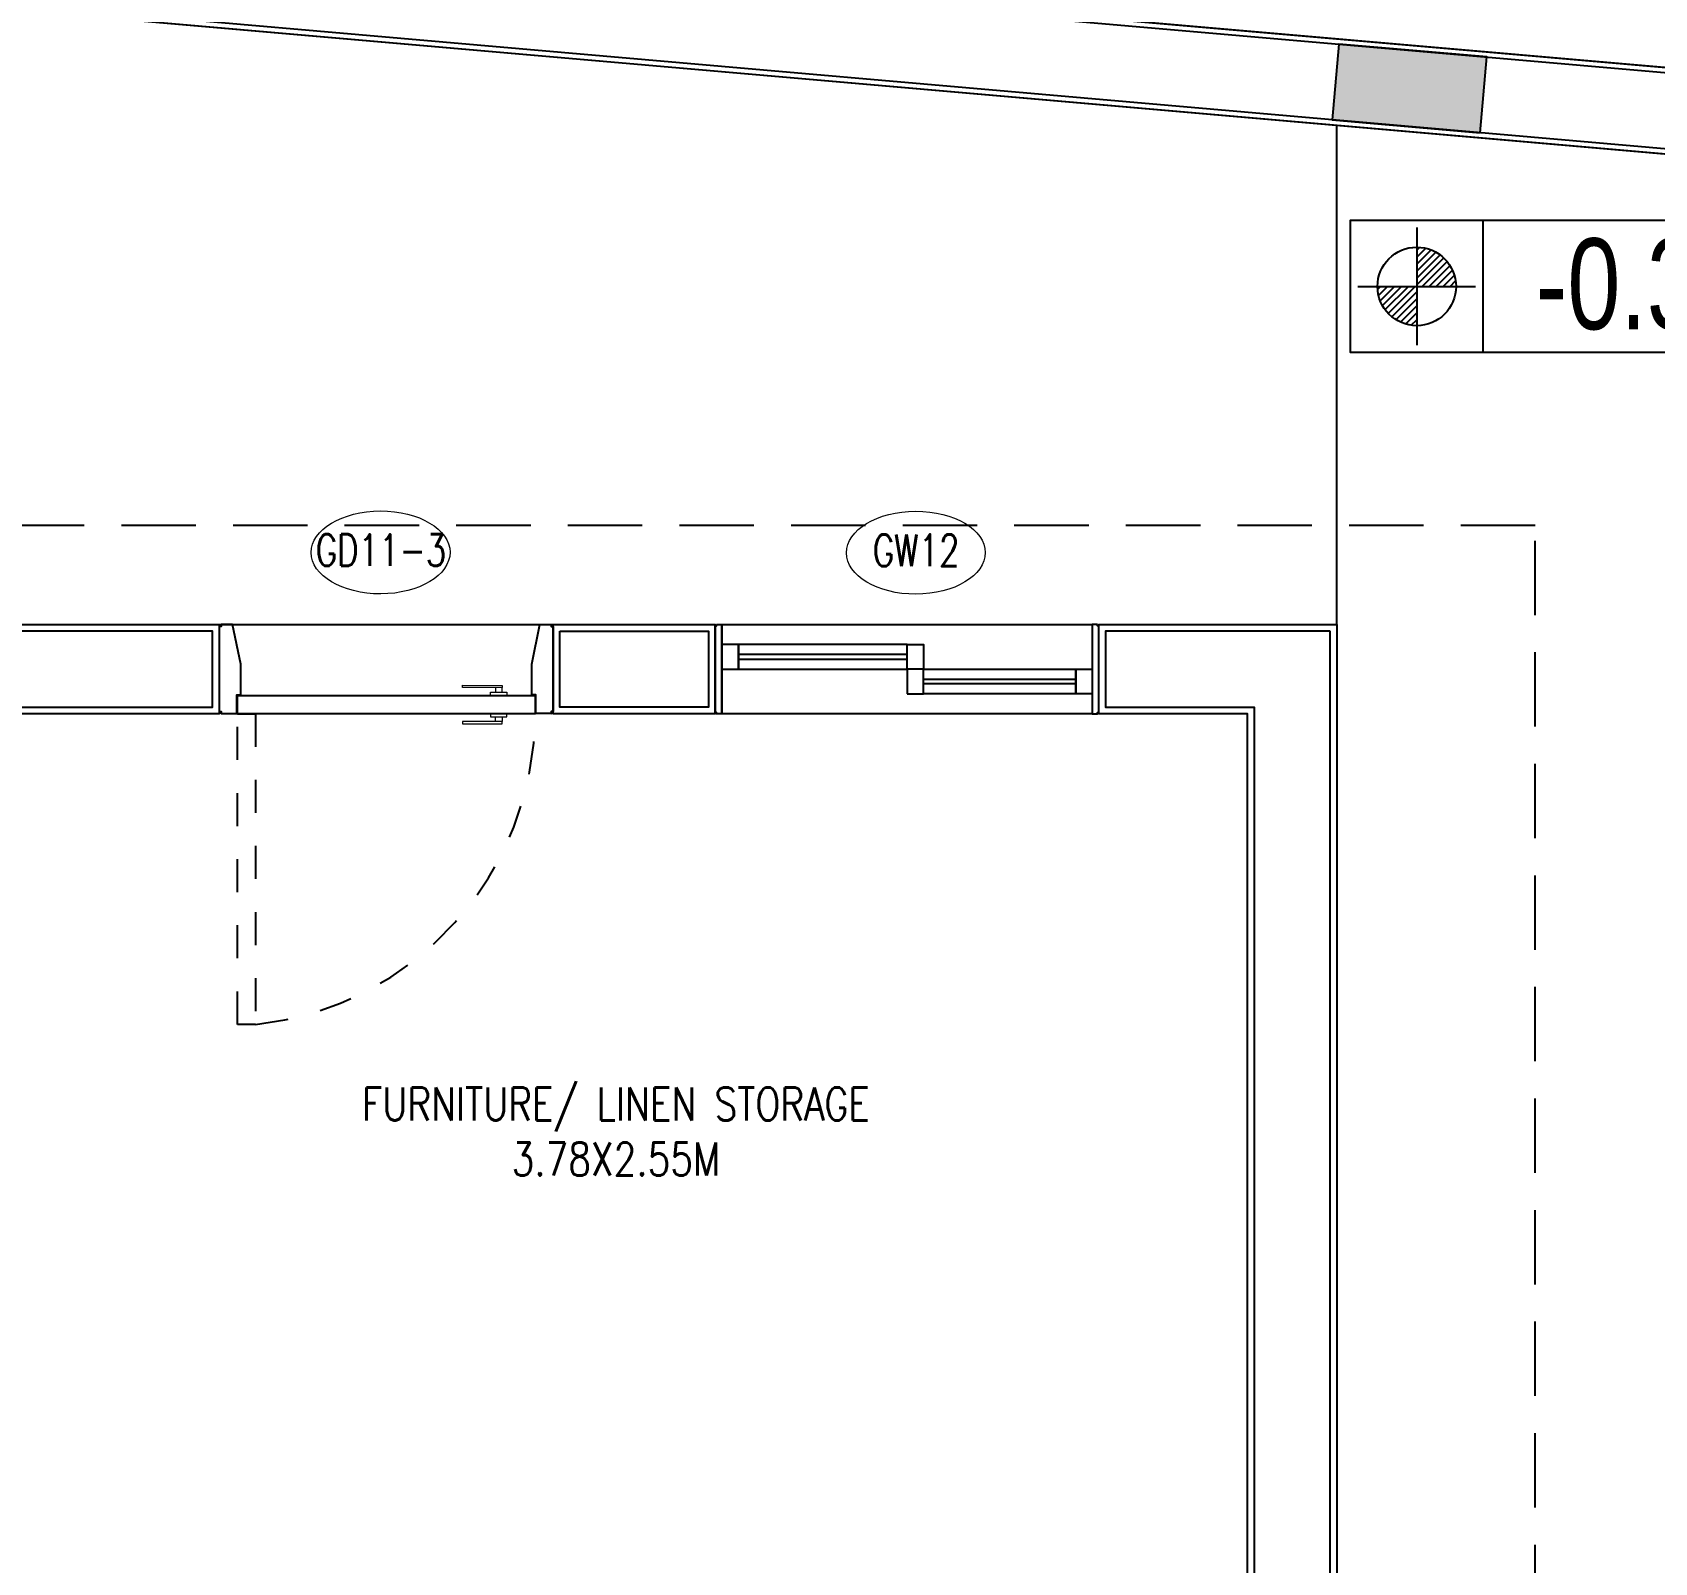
# Model space of a CAD drawing. Header units: metres. Extents: x 42 to 199, y -121 to 268.
# Drawn here: x 125.226 to 130.131, y -56.362 to -51.733 of the extents above; entities that cross this region are included whole.
import ezdxf
from ezdxf.enums import TextEntityAlignment as Align

# ---------------------------------------------------------------- set-up
doc = ezdxf.new("R2010")
doc.units = ezdxf.units.M
doc.header["$LTSCALE"] = 0.3
doc.linetypes.add('HIDDEN', pattern=[0.375, 0.25, -0.125])
doc.layers.get('0').update_dxf_attribs({"color": 8})
for name, color, linetype in [('A-Anno-Symb 1', 8, 'Continuous'), ('A-Cols', 8, 'Continuous'), ('A-DWV', 8, 'Continuous'), ('A-ELEVATION 3', 8, 'Continuous'), ('A-Glass', 8, 'Continuous'), ('A-Hidden-Above', 8, 'HIDDEN'), ('A-Site Boundary', 8, 'Continuous'), ('A-TEXT ARCHITECURAL', 8, 'Continuous'), ('A-Wall-Full', 8, 'Continuous'), ('A-Wall-Plst', 8, 'Continuous')]:
    doc.layers.add(name, color=color, linetype=linetype)
for name, color, linetype, lineweight in [('A-DOOR TAGS', 8, 'Continuous', 9), ('DA HOUSE ARCH LAYOUT', 8, 'Continuous', 9), ('ELEVATION 3', 8, 'Continuous', 13)]:
    doc.layers.add(name, color=color, linetype=linetype, lineweight=lineweight)
doc.styles.add('ROMANS', font='romans.shx', dxfattribs={"width": 0.8, "height": 0.5})
doc.styles.add('RomanS-Narrow', font='romans.shx', dxfattribs={"width": 0.75})
doc.styles.get("Standard").update_dxf_attribs({"font": 'arial.ttf'})

# ---------------------------------------------------------------- blocks, each defined once
blk = doc.blocks.new('zw$195B-flat-1-flat-1-flat-1-flat-1-flat-1-flat-1')
at = {"layer": 'A-Site Boundary', "color": 8, "ltscale": 0.6}
for points in [[(-3.9776, -0.1085), (-3.4816, 5.5764), (-2.9436, 11.7416), (-2.5633, 16.1008), (-2.2011, 20.2521), (1.5727, 19.7419), (5.0323, 19.2741), (8.9429, 18.7454), (12.7318, 18.2331), (16.7243, 17.6933), (21.1213, 17.0988), (25.111, 16.5594), (27.3947, 16.2506), (29.2079, 16.0055), (32.0196, 15.6253), (31.5318, 10.718), (30.9785, 5.1523), (30.2862, -1.8121)], [(-3.7186, -0.1311), (-3.2226, 5.5538), (-2.6846, 11.719), (-2.3043, 16.0782), (-1.9657, 19.9579), (1.5378, 19.4842), (4.9975, 19.0165), (8.9081, 18.4878), (12.6969, 17.9755), (16.6894, 17.4357), (21.0864, 16.8412), (25.0762, 16.3017), (27.3599, 15.993), (29.173, 15.7478), (31.7361, 15.4013), (31.2731, 10.7437), (30.7198, 5.178), (30.0275, -1.7864)]]:
    blk.add_lwpolyline(points, dxfattribs=at)
blk = doc.blocks.new('FK_R_BLR_FINAL FLOOR PLANS_24.09.2020$0$Door Legend-flat-46')
at = {"color": 8, "linetype": 'ByBlock'}
blk.add_ellipse((-0.0021, 0.106), major_axis=(0.21, 0.0004), ratio=0.597277, start_param=-3.141592653589793, end_param=3.141592653589793, dxfattribs=at)
blk = doc.blocks.new('Lvl')
h = blk.add_hatch()
h.set_pattern_fill('ANSI31', color=256, scale=0.1, style=0)
h.set_pattern_definition([(45, (380.198235, 215.844595), (-0.00883883476, 0.00883883476), [])])
h.paths.add_polyline_path([(0, 0.1), (0, 0), (0.1, 0, 0.414214)])
h.paths.add_polyline_path([(0, 0), (-0.1, 0, 0.414214), (0, -0.1)])
for p, q in [((0, 0.15), (0, -0.15)), ((-0.15, 0), (0.15, 0))]:
    blk.add_line(p, q)
blk.add_circle((0, 0), 0.1)
blk = doc.blocks.new('Level legend')
at = {"color": 8}
blk.add_line((0.5127, 0.414), (0.5127, 0.0295), dxfattribs=at)
blk.add_lwpolyline([(1.5525, 0.0295), (0.1282, 0.0295), (0.1282, 0.414), (1.5525, 0.414)], close=True, dxfattribs=at)
at = {"color": 1, "xscale": 1.141501531389003, "yscale": 1.141501531389003, "zscale": 1.141501531389003}
blk.add_blockref('Lvl', (0.3205, 0.2217), dxfattribs=at)
blk.add_attdef('+48.00', text='', height=0.2667).set_placement((1.0699, 0.2347), align=Align.MIDDLE_CENTER)
blk = doc.blocks.new('*U146')
at = {"color": 8}
for points in [[(3.1907, -0.025), (3.2407, -0.025), (3.2407, 0.05), (3.1907, 0.05)], [(3.2407, 0.05), (3.2407, -0.025), (3.7507, -0.025), (3.7507, 0.05)], [(3.8007, -0.025), (3.7507, -0.025), (3.7507, 0.05), (3.8007, 0.05)]]:
    blk.add_lwpolyline(points, close=True, dxfattribs=at)
at = {"layer": 'A-Glass', "color": 8}
blk.add_lwpolyline([(3.2407, 0.0195), (3.2407, 0.0055), (3.7507, 0.0055), (3.7507, 0.0195)], close=True, dxfattribs=at)
blk = doc.blocks.new('zw$B4E6')
at = {"layer": 'A-Cols', "ltscale": 0.25}
h = blk.add_hatch(color=256, dxfattribs=at)
h.dxf.hatch_style = 1
h.paths.add_polyline_path([(0, 0.23), (0, 0), (0.45, 0), (0.45, 0.23)])
blk.add_lwpolyline([(0, 0.23), (0, 0), (0.45, 0), (0.45, 0.23)], close=True, dxfattribs=at)
blk = doc.blocks.new('*U136')
at = {"color": 8}
for points in [[(3.1907, -0.025), (3.2407, -0.025), (3.2407, 0.05), (3.1907, 0.05)], [(3.2407, 0.05), (3.2407, -0.025), (3.7007, -0.025), (3.7007, 0.05)], [(3.7507, -0.025), (3.7007, -0.025), (3.7007, 0.05), (3.7507, 0.05)]]:
    blk.add_lwpolyline(points, close=True, dxfattribs=at)
at = {"layer": 'A-Glass', "color": 8}
blk.add_lwpolyline([(3.2407, 0.0195), (3.2407, 0.0055), (3.7007, 0.0055), (3.7007, 0.0195)], close=True, dxfattribs=at)
blk = doc.blocks.new('SCREEN')
at = {"layer": 'A-Hidden-Above', "color": 8, "ltscale": 3}
blk.add_lwpolyline([(208.066, -168.9831), (208.066, -172.9831), (217.9362, -172.9834), (217.9362, -163.1829), (229.1209, -163.1836), (229.1209, -162.4331), (229.7213, -162.4331), (229.7204, -153.0491), (209.755, -153.0491)], dxfattribs=at)
blk = doc.blocks.new('HANDLE DOOR')
for points in [[(-51814.5, 3550.6), (-51864.5, 3550.6), (-51864.5, 3540.6), (-51814.5, 3540.6)], [(-51828.5, 3526.5), (-51849, 3526.5), (-51849, 3540.6), (-51828.5, 3540.6)], [(-51948.5, 3519.8), (-51828.5, 3519.8), (-51828.5, 3526.5), (-51948.5, 3526.5)]]:
    blk.add_lwpolyline(points, close=True)
blk = doc.blocks.new('DA HOUSE ARCH LAYOUT')
at = {"layer": 'A-DWV', "color": 8, "linetype": 'Continuous'}
for points in [[(28.698, 6.8343), (28.698, 6.8913), (28.71, 6.8913), (28.71, 6.9843), (28.685, 7.1041), (28.651, 7.1041), (28.651, 7.0981), (28.645, 7.0981), (28.645, 6.8403), (28.651, 6.8403), (28.651, 6.8343)], [(29.602, 6.8343), (29.602, 6.8913), (29.59, 6.8913), (29.59, 6.9843), (29.615, 7.1041), (29.649, 7.1041), (29.649, 7.0981), (29.655, 7.0981), (29.655, 6.8403), (29.649, 6.8403), (29.649, 6.8343)], [(28.7, 6.8892), (29.6, 6.8892), (29.6, 6.8342), (28.7, 6.8342)]]:
    blk.add_lwpolyline(points, close=True, dxfattribs=at)
at = {"layer": 'A-ELEVATION 3', "color": 8}
blk.add_line((32.0248, 7.1041), (32.0248, 8.6146), dxfattribs=at)
at = {"layer": 'A-ELEVATION 3', "color": 8, "ltscale": 0.25}
blk.add_line((28.645, 7.1041), (29.665, 7.1041), dxfattribs=at)
at = {"layer": 'A-ELEVATION 3', "color": 8}
for points in [[(30.1488, 7.1041), (30.1648, 7.1041), (30.1648, 6.8339), (30.1488, 6.8339), (30.1488, 6.8379), (30.1448, 6.8379), (30.1448, 7.1001), (30.1488, 7.1001), (30.1488, 7.1041)], [(31.3008, 7.1041), (31.2848, 7.1041), (31.2848, 6.8339), (31.3008, 6.8339), (31.3008, 6.8379), (31.3048, 6.8379), (31.3048, 7.1001), (31.3008, 7.1001), (31.3008, 7.1041)]]:
    blk.add_lwpolyline(points, dxfattribs=at)
blk.add_lwpolyline([(30.1648, 7.1041), (31.2848, 7.1041), (31.2848, 6.8339), (30.1648, 6.8339)], close=True, dxfattribs=at)
at = {"layer": 'A-Hidden-Above', "color": 8}
blk.add_lwpolyline([(28.755, 6.8342), (28.755, 5.8942), (28.7, 5.8942), (28.7, 6.8342)], close=True, dxfattribs=at)
blk.add_arc((28.6556, 6.8334), 0.9444, 276.0411, 0.0518, dxfattribs=at)
at = {"layer": 'A-Wall-Full', "color": 8}
blk.add_lwpolyline([(-18.438, 13.0328), (-18.4067, 13.261), (36.5875, 8.4624), (31.9647, -25.7283), (-23.0108, -20.2632), (-22.8333, -18.9707), (-22.6055, -19.002), (-22.7505, -20.058), (31.7666, -25.4775), (36.3273, 8.2543)], close=True, dxfattribs=at)
at = {"layer": 'A-Wall-Full', "color": 8, "ltscale": 0.25}
for points in [[(27.695, 6.8542), (27.695, 4.17), (27.925, 4.17), (27.925, 6.8542), (28.625, 6.8542), (28.625, 7.0841), (26.795, 7.0841), (26.795, 6.8542)], [(29.675, 7.0841), (30.1248, 7.0841), (30.1248, 6.8542), (29.675, 6.8542)]]:
    blk.add_lwpolyline(points, close=True, dxfattribs=at)
blk.add_lwpolyline([(32.0048, 7.0841), (31.3248, 7.0841), (31.3248, 6.8542), (31.7748, 6.8542), (31.7748, 3.115), (32.0048, 3.115), (32.0048, 7.0841), (32.0048, 7.0841)], dxfattribs=at)
at = {"layer": 'A-Wall-Plst', "color": 8}
for points in [[(-9.4697, 12.2352), (-9.4697, 9.7912), (-10.4447, 9.7912), (-10.4447, 9.5312), (-9.2097, 9.5312), (-9.2097, 12.2125), (36.3103, 8.2407), (31.7536, -25.4611), (-18.6707, -20.4485), (-18.654, -20.3271), (-18.8323, -20.3026), (-18.8499, -20.4306), (-20.3137, -20.2851), (-20.3063, -20.2312), (-20.5639, -20.1958), (-20.5726, -20.2594), (-22.7335, -20.0446), (-22.5885, -18.9891), (-22.8461, -18.9538), (-23.0278, -20.2766), (31.9777, -25.7447), (36.6045, 8.476), (-18.4196, 13.2772), (-18.455, 13.0192)], [(29.655, 7.1041), (30.1448, 7.1041), (30.1448, 6.8342), (29.655, 6.8342)]]:
    blk.add_lwpolyline(points, close=True, dxfattribs=at)
for points in [[(26.775, 7.1041), (28.645, 7.1041), (28.645, 6.8342), (27.945, 6.8342)], [(31.7548, 4.19), (31.7548, 6.8342), (31.3048, 6.8342), (31.3048, 7.1041), (32.0248, 7.1041), (32.0248, 3.095), (31.2859, 3.095), (31.2859, 3.235), (31.7548, 3.235), (31.7548, 4), (29.9759, 4), (29.9759, 3.065), (29.8209, 3.065), (29.8209, 4), (27.53, 4), (27.53, 3.065), (27.375, 3.065), (27.375, 4), (26.215, 4)]]:
    blk.add_lwpolyline(points, dxfattribs=at)
at = {"layer": 'ELEVATION 3', "color": 8}
for points in [[(28.65, 7.1041), (28.65, 7.0991), (28.646, 7.0991), (28.646, 7.1041), (28.645, 7.1041), (28.645, 7.0981), (28.651, 7.0981), (28.651, 7.1041)], [(29.65, 7.1041), (29.65, 7.0991), (29.654, 7.0991), (29.654, 7.1041), (29.655, 7.1041), (29.655, 7.0981), (29.649, 7.0981), (29.649, 7.1041)], [(28.65, 6.8342), (28.65, 6.8392), (28.646, 6.8392), (28.646, 6.8342), (28.645, 6.8342), (28.645, 6.8402), (28.651, 6.8402), (28.651, 6.8342)], [(29.65, 6.8342), (29.65, 6.8392), (29.654, 6.8392), (29.654, 6.8342), (29.655, 6.8342), (29.655, 6.8402), (29.649, 6.8402), (29.649, 6.8342)]]:
    blk.add_lwpolyline(points, close=True, dxfattribs=at)
at = {"layer": 'A-Anno-Symb 1', "color": 8}
ref = blk.add_blockref('Level legend', (31.9328, 7.8962, 0.05), dxfattribs=dict(at, xscale=1.040212785638243, yscale=1.040212785638243, zscale=1.040212785638243))
ref.add_attrib('+90', '-0.35M', dxfattribs={"layer": '0', "height": 0.275, "rotation": 360, "width": 0.75}).set_placement((33.0741, 8.1347, 0.05), align=Align.MIDDLE_CENTER)
at = {"layer": 'A-Cols', "color": 8, "ltscale": 0.25, "rotation": 175.0132176979022}
blk.add_blockref('zw$B4E6', (32.4784, 8.821), dxfattribs=at)
at = {"layer": 'A-DOOR TAGS', "color": 8}
ref = blk.add_blockref('FK_R_BLR_FINAL FLOOR PLANS_24.09.2020$0$Door Legend-flat-46', (29.1351, 7.2161), dxfattribs=at)
ref.add_attrib('D1', 'GD11-3', dxfattribs={"layer": '0', "height": 0.096, "style": 'RomanS-Narrow', "width": 0.75}).set_placement((29.1341, 7.3292, 0), align=Align.MIDDLE)
ref = blk.add_blockref('FK_R_BLR_FINAL FLOOR PLANS_24.09.2020$0$Door Legend-flat-46', (30.7535, 7.2152), dxfattribs=at)
ref.add_attrib('D1', 'GW12', dxfattribs={"layer": '0', "height": 0.096, "style": 'RomanS-Narrow', "width": 0.75}).set_placement((30.7524, 7.3283, 0), align=Align.MIDDLE)
at = {"layer": 'A-DWV', "color": 8}
blk.add_blockref('*U146', (26.9741, 6.994), dxfattribs=at)
at = {"layer": 'A-DWV', "color": 8, "xscale": -1}
blk.add_blockref('*U136', (34.4755, 6.919), dxfattribs=at)
at = {"layer": 'A-Hidden-Above', "color": 8, "ltscale": 0.25}
blk.add_blockref('SCREEN', (-197.0961, 160.4531), dxfattribs=at)
at = {"layer": 'A-Site Boundary', "color": 8, "rotation": 270}
blk.add_blockref('zw$195B-flat-1-flat-1-flat-1-flat-1-flat-1-flat-1', (16.3523, 6.275), dxfattribs=at)
at = {"layer": 'ELEVATION 3', "color": 8, "yscale": 0.0009999999999999996, "zscale": 0.0009999999999999996}
for p, xscale, rotation in [((81.33, 10.4323), -0.0009999999999999996, 179.9917667529661), ((81.33, 3.2911), 0.0009999999999999996, 0.008233247033779735)]:
    blk.add_blockref('HANDLE DOOR', p, dxfattribs=dict(at, xscale=xscale, rotation=rotation))
at = {"layer": 'A-TEXT ARCHITECURAL', "color": 8, "insert": (28.6532, 5.7035), "char_height": 0.1, "width": 2.382929, "attachment_point": 1, "style": 'ROMANS'}
blk.add_mtext('\\pxqc;FURNITURE/ LINEN STORAGE\\P3.78X2.55M', dxfattribs=at)

msp = doc.modelspace()

# ---------------------------------------------------------------- block references
at = {"layer": 'DA HOUSE ARCH LAYOUT'}
msp.add_blockref('DA HOUSE ARCH LAYOUT', (97.1462, -60.628), dxfattribs=at)

doc.saveas('drawing.dxf')
